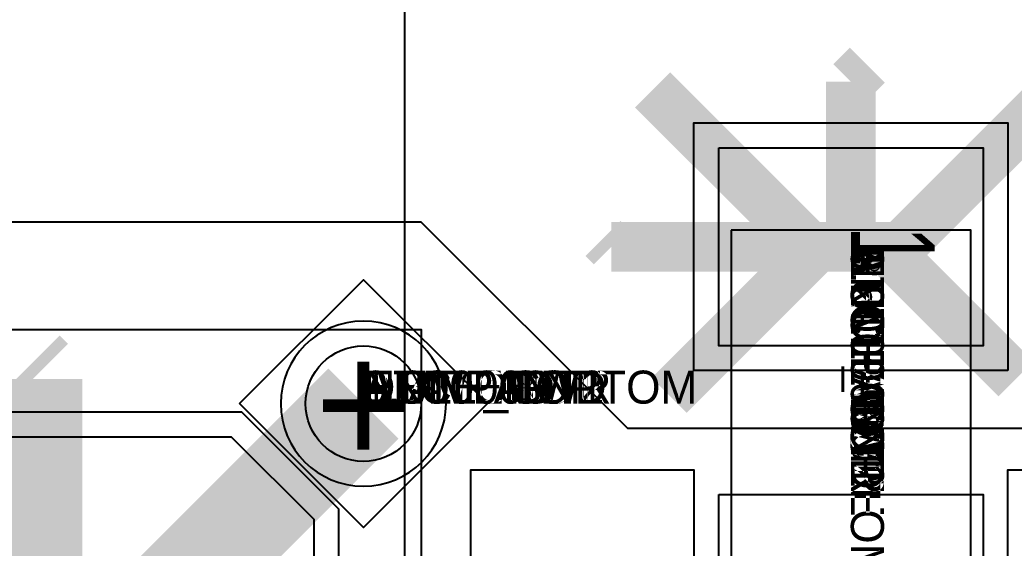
# Model space of a CAD drawing. Extents: x 0 to 323, y 0 to 320.
# Drawn here: x 160.22 to 166.24, y 65.87 to 69.07 of the extents above; entities that cross this region are included whole.
import ezdxf
from ezdxf.enums import TextEntityAlignment as Align

# ---------------------------------------------------------------- set-up
doc = ezdxf.new("R2010")
doc.units = 0
doc.header["$MEASUREMENT"] = 0
doc.layers.get('0').update_dxf_attribs({"linetype": 'CONTINUOUS'})
for name, color, linetype in [('CDN_FIGURES', 7, 'CONTINUOUS'), ('ETCH_BOTTOM', 7, 'CONTINUOUS'), ('ETCH_GND', 3, 'CONTINUOUS'), ('ETCH_INT1', 4, 'CONTINUOUS'), ('ETCH_INT2', 5, 'CONTINUOUS'), ('ETCH_PWR', 6, 'CONTINUOUS'), ('ETCH_TOP', 2, 'CONTINUOUS'), ('MANUFACTURING_NCLEGEND-1-6', 8, 'CONTINUOUS'), ('PACKAGE_GEOMETRY_ASSEMBLY_TOP', 11, 'CONTINUOUS'), ('PACKAGE_GEOMETRY_PIN_NUMBER', 9, 'CONTINUOUS')]:
    doc.layers.add(name, color=color, linetype=linetype)

# ---------------------------------------------------------------- blocks, each defined once
blk = doc.blocks.new('PAD_INFO')
for tag in ['SHAPE_TYPE', 'PAD_HEIGHT', 'PAD_LAYER', 'PAD_TYPE', 'PAD_WIDTH']:
    blk.add_attdef(tag, (0, 0), '', height=0.2)
at = {"flags": 2}
blk.add_attdef('CDN_TYPE', (0, 0), '', height=0.2, dxfattribs=at)
blk = doc.blocks.new('DRILL_INFO')
at = {"flags": 2}
blk.add_attdef('CDN_TYPE', (0, 0), '', height=0.2, dxfattribs=at)
for tag in ['FSHAPE', 'FCHAR', 'DRILL_HEIGHT', 'DIAMETER', 'PLATED', 'DRILL_WIDTH']:
    blk.add_attdef(tag, (0, 0), '', height=0.2)
blk = doc.blocks.new('VIA0700X0300')
at = {"layer": 'ETCH_BOTTOM'}
blk.add_circle((0, 0), 0.35, dxfattribs=at)
at = {"layer": 'ETCH_GND'}
blk.add_circle((0, 0), 0.35, dxfattribs=at)
at = {"layer": 'ETCH_INT1'}
blk.add_circle((0, 0), 0.35, dxfattribs=at)
at = {"layer": 'ETCH_INT2'}
blk.add_circle((0, 0), 0.35, dxfattribs=at)
at = {"layer": 'ETCH_PWR'}
blk.add_circle((0, 0), 0.35, dxfattribs=at)
at = {"layer": 'ETCH_TOP'}
blk.add_circle((0, 0), 0.35, dxfattribs=at)
ref = blk.add_blockref('PAD_INFO', (0, 0))
ref.add_attrib('PAD_LAYER', 'ETCH_TOP', (0, 0), dxfattribs={"height": 0.2})
ref.add_attrib('SHAPE_TYPE', 'NULL', (0, 0), dxfattribs={"height": 0.2})
ref.add_attrib('PAD_TYPE', 'ANTIPAD', (0, 0), dxfattribs={"height": 0.2})
ref.add_attrib('PAD_WIDTH', '0.000000', (0, 0), dxfattribs={"height": 0.2})
ref.add_attrib('PAD_HEIGHT', '0.000000', (0, 0), dxfattribs={"height": 0.2})
ref = blk.add_blockref('PAD_INFO', (0, 0))
ref.add_attrib('PAD_LAYER', 'ETCH_GND', (0, 0), dxfattribs={"height": 0.2})
ref.add_attrib('SHAPE_TYPE', 'NULL', (0, 0), dxfattribs={"height": 0.2})
ref.add_attrib('PAD_TYPE', 'ANTIPAD', (0, 0), dxfattribs={"height": 0.2})
ref.add_attrib('PAD_WIDTH', '0.000000', (0, 0), dxfattribs={"height": 0.2})
ref.add_attrib('PAD_HEIGHT', '0.000000', (0, 0), dxfattribs={"height": 0.2})
ref = blk.add_blockref('PAD_INFO', (0, 0))
ref.add_attrib('PAD_LAYER', 'ETCH_INT1', (0, 0), dxfattribs={"height": 0.2})
ref.add_attrib('SHAPE_TYPE', 'NULL', (0, 0), dxfattribs={"height": 0.2})
ref.add_attrib('PAD_TYPE', 'ANTIPAD', (0, 0), dxfattribs={"height": 0.2})
ref.add_attrib('PAD_WIDTH', '0.000000', (0, 0), dxfattribs={"height": 0.2})
ref.add_attrib('PAD_HEIGHT', '0.000000', (0, 0), dxfattribs={"height": 0.2})
ref = blk.add_blockref('PAD_INFO', (0, 0))
ref.add_attrib('PAD_LAYER', 'ETCH_INT2', (0, 0), dxfattribs={"height": 0.2})
ref.add_attrib('SHAPE_TYPE', 'NULL', (0, 0), dxfattribs={"height": 0.2})
ref.add_attrib('PAD_TYPE', 'ANTIPAD', (0, 0), dxfattribs={"height": 0.2})
ref.add_attrib('PAD_WIDTH', '0.000000', (0, 0), dxfattribs={"height": 0.2})
ref.add_attrib('PAD_HEIGHT', '0.000000', (0, 0), dxfattribs={"height": 0.2})
ref = blk.add_blockref('PAD_INFO', (0, 0))
ref.add_attrib('PAD_LAYER', 'ETCH_PWR', (0, 0), dxfattribs={"height": 0.2})
ref.add_attrib('SHAPE_TYPE', 'NULL', (0, 0), dxfattribs={"height": 0.2})
ref.add_attrib('PAD_TYPE', 'ANTIPAD', (0, 0), dxfattribs={"height": 0.2})
ref.add_attrib('PAD_WIDTH', '0.000000', (0, 0), dxfattribs={"height": 0.2})
ref.add_attrib('PAD_HEIGHT', '0.000000', (0, 0), dxfattribs={"height": 0.2})
ref = blk.add_blockref('PAD_INFO', (0, 0))
ref.add_attrib('PAD_LAYER', 'ETCH_BOTTOM', (0, 0), dxfattribs={"height": 0.2})
ref.add_attrib('SHAPE_TYPE', 'NULL', (0, 0), dxfattribs={"height": 0.2})
ref.add_attrib('PAD_TYPE', 'ANTIPAD', (0, 0), dxfattribs={"height": 0.2})
ref.add_attrib('PAD_WIDTH', '0.000000', (0, 0), dxfattribs={"height": 0.2})
ref.add_attrib('PAD_HEIGHT', '0.000000', (0, 0), dxfattribs={"height": 0.2})
ref = blk.add_blockref('PAD_INFO', (0, 0))
ref.add_attrib('PAD_LAYER', 'ETCH_TOP', (0, 0), dxfattribs={"height": 0.2})
ref.add_attrib('SHAPE_TYPE', 'NULL', (0, 0), dxfattribs={"height": 0.2})
ref.add_attrib('PAD_TYPE', 'THERMAL', (0, 0), dxfattribs={"height": 0.2})
ref.add_attrib('PAD_WIDTH', '0.000000', (0, 0), dxfattribs={"height": 0.2})
ref.add_attrib('PAD_HEIGHT', '0.000000', (0, 0), dxfattribs={"height": 0.2})
ref = blk.add_blockref('PAD_INFO', (0, 0))
ref.add_attrib('PAD_LAYER', 'ETCH_GND', (0, 0), dxfattribs={"height": 0.2})
ref.add_attrib('SHAPE_TYPE', 'NULL', (0, 0), dxfattribs={"height": 0.2})
ref.add_attrib('PAD_TYPE', 'THERMAL', (0, 0), dxfattribs={"height": 0.2})
ref.add_attrib('PAD_WIDTH', '0.000000', (0, 0), dxfattribs={"height": 0.2})
ref.add_attrib('PAD_HEIGHT', '0.000000', (0, 0), dxfattribs={"height": 0.2})
ref = blk.add_blockref('PAD_INFO', (0, 0))
ref.add_attrib('PAD_LAYER', 'ETCH_INT1', (0, 0), dxfattribs={"height": 0.2})
ref.add_attrib('SHAPE_TYPE', 'NULL', (0, 0), dxfattribs={"height": 0.2})
ref.add_attrib('PAD_TYPE', 'THERMAL', (0, 0), dxfattribs={"height": 0.2})
ref.add_attrib('PAD_WIDTH', '0.000000', (0, 0), dxfattribs={"height": 0.2})
ref.add_attrib('PAD_HEIGHT', '0.000000', (0, 0), dxfattribs={"height": 0.2})
ref = blk.add_blockref('PAD_INFO', (0, 0))
ref.add_attrib('PAD_LAYER', 'ETCH_INT2', (0, 0), dxfattribs={"height": 0.2})
ref.add_attrib('SHAPE_TYPE', 'NULL', (0, 0), dxfattribs={"height": 0.2})
ref.add_attrib('PAD_TYPE', 'THERMAL', (0, 0), dxfattribs={"height": 0.2})
ref.add_attrib('PAD_WIDTH', '0.000000', (0, 0), dxfattribs={"height": 0.2})
ref.add_attrib('PAD_HEIGHT', '0.000000', (0, 0), dxfattribs={"height": 0.2})
ref = blk.add_blockref('PAD_INFO', (0, 0))
ref.add_attrib('PAD_LAYER', 'ETCH_PWR', (0, 0), dxfattribs={"height": 0.2})
ref.add_attrib('SHAPE_TYPE', 'NULL', (0, 0), dxfattribs={"height": 0.2})
ref.add_attrib('PAD_TYPE', 'THERMAL', (0, 0), dxfattribs={"height": 0.2})
ref.add_attrib('PAD_WIDTH', '0.000000', (0, 0), dxfattribs={"height": 0.2})
ref.add_attrib('PAD_HEIGHT', '0.000000', (0, 0), dxfattribs={"height": 0.2})
ref = blk.add_blockref('PAD_INFO', (0, 0))
ref.add_attrib('PAD_LAYER', 'ETCH_BOTTOM', (0, 0), dxfattribs={"height": 0.2})
ref.add_attrib('SHAPE_TYPE', 'NULL', (0, 0), dxfattribs={"height": 0.2})
ref.add_attrib('PAD_TYPE', 'THERMAL', (0, 0), dxfattribs={"height": 0.2})
ref.add_attrib('PAD_WIDTH', '0.000000', (0, 0), dxfattribs={"height": 0.2})
ref.add_attrib('PAD_HEIGHT', '0.000000', (0, 0), dxfattribs={"height": 0.2})
ref = blk.add_blockref('PAD_INFO', (0, 0))
ref.add_attrib('PAD_LAYER', 'ETCH_TOP', (0, 0), dxfattribs={"height": 0.2})
ref.add_attrib('SHAPE_TYPE', 'CIRCLE', (0, 0), dxfattribs={"height": 0.2})
ref.add_attrib('PAD_TYPE', 'REGULAR', (0, 0), dxfattribs={"height": 0.2})
ref.add_attrib('PAD_WIDTH', '0.700000', (0, 0), dxfattribs={"height": 0.2})
ref.add_attrib('PAD_HEIGHT', '0.700000', (0, 0), dxfattribs={"height": 0.2})
ref = blk.add_blockref('PAD_INFO', (0, 0))
ref.add_attrib('PAD_LAYER', 'ETCH_GND', (0, 0), dxfattribs={"height": 0.2})
ref.add_attrib('SHAPE_TYPE', 'CIRCLE', (0, 0), dxfattribs={"height": 0.2})
ref.add_attrib('PAD_TYPE', 'REGULAR', (0, 0), dxfattribs={"height": 0.2})
ref.add_attrib('PAD_WIDTH', '0.700000', (0, 0), dxfattribs={"height": 0.2})
ref.add_attrib('PAD_HEIGHT', '0.700000', (0, 0), dxfattribs={"height": 0.2})
ref = blk.add_blockref('PAD_INFO', (0, 0))
ref.add_attrib('PAD_LAYER', 'ETCH_INT1', (0, 0), dxfattribs={"height": 0.2})
ref.add_attrib('SHAPE_TYPE', 'CIRCLE', (0, 0), dxfattribs={"height": 0.2})
ref.add_attrib('PAD_TYPE', 'REGULAR', (0, 0), dxfattribs={"height": 0.2})
ref.add_attrib('PAD_WIDTH', '0.700000', (0, 0), dxfattribs={"height": 0.2})
ref.add_attrib('PAD_HEIGHT', '0.700000', (0, 0), dxfattribs={"height": 0.2})
ref = blk.add_blockref('PAD_INFO', (0, 0))
ref.add_attrib('PAD_LAYER', 'ETCH_INT2', (0, 0), dxfattribs={"height": 0.2})
ref.add_attrib('SHAPE_TYPE', 'CIRCLE', (0, 0), dxfattribs={"height": 0.2})
ref.add_attrib('PAD_TYPE', 'REGULAR', (0, 0), dxfattribs={"height": 0.2})
ref.add_attrib('PAD_WIDTH', '0.700000', (0, 0), dxfattribs={"height": 0.2})
ref.add_attrib('PAD_HEIGHT', '0.700000', (0, 0), dxfattribs={"height": 0.2})
ref = blk.add_blockref('PAD_INFO', (0, 0))
ref.add_attrib('PAD_LAYER', 'ETCH_PWR', (0, 0), dxfattribs={"height": 0.2})
ref.add_attrib('SHAPE_TYPE', 'CIRCLE', (0, 0), dxfattribs={"height": 0.2})
ref.add_attrib('PAD_TYPE', 'REGULAR', (0, 0), dxfattribs={"height": 0.2})
ref.add_attrib('PAD_WIDTH', '0.700000', (0, 0), dxfattribs={"height": 0.2})
ref.add_attrib('PAD_HEIGHT', '0.700000', (0, 0), dxfattribs={"height": 0.2})
ref = blk.add_blockref('PAD_INFO', (0, 0))
ref.add_attrib('PAD_LAYER', 'ETCH_BOTTOM', (0, 0), dxfattribs={"height": 0.2})
ref.add_attrib('SHAPE_TYPE', 'CIRCLE', (0, 0), dxfattribs={"height": 0.2})
ref.add_attrib('PAD_TYPE', 'REGULAR', (0, 0), dxfattribs={"height": 0.2})
ref.add_attrib('PAD_WIDTH', '0.700000', (0, 0), dxfattribs={"height": 0.2})
ref.add_attrib('PAD_HEIGHT', '0.700000', (0, 0), dxfattribs={"height": 0.2})
ref = blk.add_blockref('DRILL_INFO', (0, 0))
ref.add_attrib('DIAMETER', '0.300000', (0, 0), dxfattribs={"height": 0.2})
ref.add_attrib('PLATED', 'PLATED', (0, 0), dxfattribs={"height": 0.2})
ref.add_attrib('FSHAPE', 'DIAMOND', (0, 0), dxfattribs={"height": 0.2})
ref.add_attrib('FCHAR', '+', (0, 0), dxfattribs={"height": 0.2})
ref.add_attrib('DRILL_WIDTH', '1.500000', (0, 0), dxfattribs={"height": 0.2})
ref.add_attrib('DRILL_HEIGHT', '1.500000', (0, 0), dxfattribs={"height": 0.2})
for tag in ['CDN_TYPE', 'PIN']:
    blk.add_attdef(tag, (0, 0), '', height=0.2)
at = {"flags": 2}
for tag in ['PSTKNAME', 'BBV']:
    blk.add_attdef(tag, (0, 0), '', height=0.2, dxfattribs=at)
blk = doc.blocks.new('FIGURE_DIAMOND')
at = {"layer": 'CDN_FIGURES'}
blk.add_lwpolyline([(-0.5, 0), (0, 0.5), (0.5, 0), (0, -0.5)], close=True, dxfattribs=at)
blk = doc.blocks.new('RC1200X1600TS')
at = {"layer": 'ETCH_TOP'}
blk.add_lwpolyline([(-0.6, -0.8), (-0.6, 0.8), (0.6, 0.8), (0.6, -0.8)], close=True, dxfattribs=at)
ref = blk.add_blockref('PAD_INFO', (0, 0))
ref.add_attrib('PAD_LAYER', 'ETCH_TOP', (0, 0), dxfattribs={"height": 0.2})
ref.add_attrib('SHAPE_TYPE', 'NULL', (0, 0), dxfattribs={"height": 0.2})
ref.add_attrib('PAD_TYPE', 'ANTIPAD', (0, 0), dxfattribs={"height": 0.2})
ref.add_attrib('PAD_WIDTH', '0.000000', (0, 0), dxfattribs={"height": 0.2})
ref.add_attrib('PAD_HEIGHT', '0.000000', (0, 0), dxfattribs={"height": 0.2})
ref = blk.add_blockref('PAD_INFO', (0, 0))
ref.add_attrib('PAD_LAYER', 'ETCH_GND', (0, 0), dxfattribs={"height": 0.2})
ref.add_attrib('SHAPE_TYPE', 'NULL', (0, 0), dxfattribs={"height": 0.2})
ref.add_attrib('PAD_TYPE', 'ANTIPAD', (0, 0), dxfattribs={"height": 0.2})
ref.add_attrib('PAD_WIDTH', '0.000000', (0, 0), dxfattribs={"height": 0.2})
ref.add_attrib('PAD_HEIGHT', '0.000000', (0, 0), dxfattribs={"height": 0.2})
ref = blk.add_blockref('PAD_INFO', (0, 0))
ref.add_attrib('PAD_LAYER', 'ETCH_INT1', (0, 0), dxfattribs={"height": 0.2})
ref.add_attrib('SHAPE_TYPE', 'NULL', (0, 0), dxfattribs={"height": 0.2})
ref.add_attrib('PAD_TYPE', 'ANTIPAD', (0, 0), dxfattribs={"height": 0.2})
ref.add_attrib('PAD_WIDTH', '0.000000', (0, 0), dxfattribs={"height": 0.2})
ref.add_attrib('PAD_HEIGHT', '0.000000', (0, 0), dxfattribs={"height": 0.2})
ref = blk.add_blockref('PAD_INFO', (0, 0))
ref.add_attrib('PAD_LAYER', 'ETCH_INT2', (0, 0), dxfattribs={"height": 0.2})
ref.add_attrib('SHAPE_TYPE', 'NULL', (0, 0), dxfattribs={"height": 0.2})
ref.add_attrib('PAD_TYPE', 'ANTIPAD', (0, 0), dxfattribs={"height": 0.2})
ref.add_attrib('PAD_WIDTH', '0.000000', (0, 0), dxfattribs={"height": 0.2})
ref.add_attrib('PAD_HEIGHT', '0.000000', (0, 0), dxfattribs={"height": 0.2})
ref = blk.add_blockref('PAD_INFO', (0, 0))
ref.add_attrib('PAD_LAYER', 'ETCH_PWR', (0, 0), dxfattribs={"height": 0.2})
ref.add_attrib('SHAPE_TYPE', 'NULL', (0, 0), dxfattribs={"height": 0.2})
ref.add_attrib('PAD_TYPE', 'ANTIPAD', (0, 0), dxfattribs={"height": 0.2})
ref.add_attrib('PAD_WIDTH', '0.000000', (0, 0), dxfattribs={"height": 0.2})
ref.add_attrib('PAD_HEIGHT', '0.000000', (0, 0), dxfattribs={"height": 0.2})
ref = blk.add_blockref('PAD_INFO', (0, 0))
ref.add_attrib('PAD_LAYER', 'ETCH_BOTTOM', (0, 0), dxfattribs={"height": 0.2})
ref.add_attrib('SHAPE_TYPE', 'NULL', (0, 0), dxfattribs={"height": 0.2})
ref.add_attrib('PAD_TYPE', 'ANTIPAD', (0, 0), dxfattribs={"height": 0.2})
ref.add_attrib('PAD_WIDTH', '0.000000', (0, 0), dxfattribs={"height": 0.2})
ref.add_attrib('PAD_HEIGHT', '0.000000', (0, 0), dxfattribs={"height": 0.2})
ref = blk.add_blockref('PAD_INFO', (0, 0))
ref.add_attrib('PAD_LAYER', 'ETCH_TOP', (0, 0), dxfattribs={"height": 0.2})
ref.add_attrib('SHAPE_TYPE', 'NULL', (0, 0), dxfattribs={"height": 0.2})
ref.add_attrib('PAD_TYPE', 'THERMAL', (0, 0), dxfattribs={"height": 0.2})
ref.add_attrib('PAD_WIDTH', '0.000000', (0, 0), dxfattribs={"height": 0.2})
ref.add_attrib('PAD_HEIGHT', '0.000000', (0, 0), dxfattribs={"height": 0.2})
ref = blk.add_blockref('PAD_INFO', (0, 0))
ref.add_attrib('PAD_LAYER', 'ETCH_GND', (0, 0), dxfattribs={"height": 0.2})
ref.add_attrib('SHAPE_TYPE', 'NULL', (0, 0), dxfattribs={"height": 0.2})
ref.add_attrib('PAD_TYPE', 'THERMAL', (0, 0), dxfattribs={"height": 0.2})
ref.add_attrib('PAD_WIDTH', '0.000000', (0, 0), dxfattribs={"height": 0.2})
ref.add_attrib('PAD_HEIGHT', '0.000000', (0, 0), dxfattribs={"height": 0.2})
ref = blk.add_blockref('PAD_INFO', (0, 0))
ref.add_attrib('PAD_LAYER', 'ETCH_INT1', (0, 0), dxfattribs={"height": 0.2})
ref.add_attrib('SHAPE_TYPE', 'NULL', (0, 0), dxfattribs={"height": 0.2})
ref.add_attrib('PAD_TYPE', 'THERMAL', (0, 0), dxfattribs={"height": 0.2})
ref.add_attrib('PAD_WIDTH', '0.000000', (0, 0), dxfattribs={"height": 0.2})
ref.add_attrib('PAD_HEIGHT', '0.000000', (0, 0), dxfattribs={"height": 0.2})
ref = blk.add_blockref('PAD_INFO', (0, 0))
ref.add_attrib('PAD_LAYER', 'ETCH_INT2', (0, 0), dxfattribs={"height": 0.2})
ref.add_attrib('SHAPE_TYPE', 'NULL', (0, 0), dxfattribs={"height": 0.2})
ref.add_attrib('PAD_TYPE', 'THERMAL', (0, 0), dxfattribs={"height": 0.2})
ref.add_attrib('PAD_WIDTH', '0.000000', (0, 0), dxfattribs={"height": 0.2})
ref.add_attrib('PAD_HEIGHT', '0.000000', (0, 0), dxfattribs={"height": 0.2})
ref = blk.add_blockref('PAD_INFO', (0, 0))
ref.add_attrib('PAD_LAYER', 'ETCH_PWR', (0, 0), dxfattribs={"height": 0.2})
ref.add_attrib('SHAPE_TYPE', 'NULL', (0, 0), dxfattribs={"height": 0.2})
ref.add_attrib('PAD_TYPE', 'THERMAL', (0, 0), dxfattribs={"height": 0.2})
ref.add_attrib('PAD_WIDTH', '0.000000', (0, 0), dxfattribs={"height": 0.2})
ref.add_attrib('PAD_HEIGHT', '0.000000', (0, 0), dxfattribs={"height": 0.2})
ref = blk.add_blockref('PAD_INFO', (0, 0))
ref.add_attrib('PAD_LAYER', 'ETCH_BOTTOM', (0, 0), dxfattribs={"height": 0.2})
ref.add_attrib('SHAPE_TYPE', 'NULL', (0, 0), dxfattribs={"height": 0.2})
ref.add_attrib('PAD_TYPE', 'THERMAL', (0, 0), dxfattribs={"height": 0.2})
ref.add_attrib('PAD_WIDTH', '0.000000', (0, 0), dxfattribs={"height": 0.2})
ref.add_attrib('PAD_HEIGHT', '0.000000', (0, 0), dxfattribs={"height": 0.2})
ref = blk.add_blockref('PAD_INFO', (0, 0))
ref.add_attrib('PAD_LAYER', 'ETCH_GND', (0, 0), dxfattribs={"height": 0.2})
ref.add_attrib('SHAPE_TYPE', 'NULL', (0, 0), dxfattribs={"height": 0.2})
ref.add_attrib('PAD_TYPE', 'REGULAR', (0, 0), dxfattribs={"height": 0.2})
ref.add_attrib('PAD_WIDTH', '0.000000', (0, 0), dxfattribs={"height": 0.2})
ref.add_attrib('PAD_HEIGHT', '0.000000', (0, 0), dxfattribs={"height": 0.2})
ref = blk.add_blockref('PAD_INFO', (0, 0))
ref.add_attrib('PAD_LAYER', 'ETCH_INT1', (0, 0), dxfattribs={"height": 0.2})
ref.add_attrib('SHAPE_TYPE', 'NULL', (0, 0), dxfattribs={"height": 0.2})
ref.add_attrib('PAD_TYPE', 'REGULAR', (0, 0), dxfattribs={"height": 0.2})
ref.add_attrib('PAD_WIDTH', '0.000000', (0, 0), dxfattribs={"height": 0.2})
ref.add_attrib('PAD_HEIGHT', '0.000000', (0, 0), dxfattribs={"height": 0.2})
ref = blk.add_blockref('PAD_INFO', (0, 0))
ref.add_attrib('PAD_LAYER', 'ETCH_INT2', (0, 0), dxfattribs={"height": 0.2})
ref.add_attrib('SHAPE_TYPE', 'NULL', (0, 0), dxfattribs={"height": 0.2})
ref.add_attrib('PAD_TYPE', 'REGULAR', (0, 0), dxfattribs={"height": 0.2})
ref.add_attrib('PAD_WIDTH', '0.000000', (0, 0), dxfattribs={"height": 0.2})
ref.add_attrib('PAD_HEIGHT', '0.000000', (0, 0), dxfattribs={"height": 0.2})
ref = blk.add_blockref('PAD_INFO', (0, 0))
ref.add_attrib('PAD_LAYER', 'ETCH_PWR', (0, 0), dxfattribs={"height": 0.2})
ref.add_attrib('SHAPE_TYPE', 'NULL', (0, 0), dxfattribs={"height": 0.2})
ref.add_attrib('PAD_TYPE', 'REGULAR', (0, 0), dxfattribs={"height": 0.2})
ref.add_attrib('PAD_WIDTH', '0.000000', (0, 0), dxfattribs={"height": 0.2})
ref.add_attrib('PAD_HEIGHT', '0.000000', (0, 0), dxfattribs={"height": 0.2})
ref = blk.add_blockref('PAD_INFO', (0, 0))
ref.add_attrib('PAD_LAYER', 'ETCH_BOTTOM', (0, 0), dxfattribs={"height": 0.2})
ref.add_attrib('SHAPE_TYPE', 'NULL', (0, 0), dxfattribs={"height": 0.2})
ref.add_attrib('PAD_TYPE', 'REGULAR', (0, 0), dxfattribs={"height": 0.2})
ref.add_attrib('PAD_WIDTH', '0.000000', (0, 0), dxfattribs={"height": 0.2})
ref.add_attrib('PAD_HEIGHT', '0.000000', (0, 0), dxfattribs={"height": 0.2})
ref = blk.add_blockref('DRILL_INFO', (0, 0))
ref.add_attrib('DIAMETER', '0.000000', (0, 0), dxfattribs={"height": 0.2})
ref.add_attrib('PLATED', 'PLATED', (0, 0), dxfattribs={"height": 0.2})
ref.add_attrib('FSHAPE', 'NULL', (0, 0), dxfattribs={"height": 0.2})
ref.add_attrib('DRILL_WIDTH', '0.000000', (0, 0), dxfattribs={"height": 0.2})
ref.add_attrib('DRILL_HEIGHT', '0.000000', (0, 0), dxfattribs={"height": 0.2})
ref = blk.add_blockref('PAD_INFO', (0, 0))
ref.add_attrib('PAD_LAYER', 'ETCH_TOP', (0, 0), dxfattribs={"height": 0.2})
ref.add_attrib('SHAPE_TYPE', 'RECTANGLE', (0, 0), dxfattribs={"height": 0.2})
ref.add_attrib('PAD_TYPE', 'REGULAR', (0, 0), dxfattribs={"height": 0.2})
ref.add_attrib('PAD_WIDTH', '1.200000', (0, 0), dxfattribs={"height": 0.2})
ref.add_attrib('PAD_HEIGHT', '1.600000', (0, 0), dxfattribs={"height": 0.2})
for tag in ['CDN_TYPE', 'PIN']:
    blk.add_attdef(tag, (0, 0), '', height=0.2)
at = {"flags": 2}
for tag in ['PSTKNAME', 'BBV']:
    blk.add_attdef(tag, (0, 0), '', height=0.2, dxfattribs=at)
blk = doc.blocks.new('F55')
at = {"layer": 'PACKAGE_GEOMETRY_ASSEMBLY_TOP'}
blk.add_lwpolyline([(-0.1, -0.725), (2.2, -0.725), (2.2, 0.725), (-0.1, 0.725)], close=True, dxfattribs=at)
at = {"layer": 'ETCH_TOP'}
ref = blk.add_blockref('RC1200X1600TS', (0, 0), dxfattribs=at)
ref.add_attrib('CDN_TYPE', 'PIN', (0, 0), dxfattribs={"height": 0.2})
ref.add_attrib('PIN', '1', (0, 0), dxfattribs={"height": 0.2})
ref = blk.add_blockref('RC1200X1600TS', (2.1, 0), dxfattribs=at)
ref.add_attrib('CDN_TYPE', 'PIN', (0, 0), dxfattribs={"height": 0.2})
ref.add_attrib('PIN', '2', (0, 0), dxfattribs={"height": 0.2})
at = {"flags": 2}
for tag in ['SYMBOL_TYPE', 'CDN_TYPE', 'REFDES']:
    blk.add_attdef(tag, (0, 0), '', height=0.2, dxfattribs=at)
blk = doc.blocks.new('RC2100X3400TS_C1')
at = {"layer": 'ETCH_TOP'}
blk.add_lwpolyline([(-1.05, -1.7), (-1.05, 1.2), (-0.55, 1.7), (1.05, 1.7), (1.05, -1.7)], close=True, dxfattribs=at)
for tag in ['CDN_TYPE', 'PIN']:
    blk.add_attdef(tag, (0, 0), '', height=0.2)
at = {"flags": 2}
for tag in ['PSTKNAME', 'BBV']:
    blk.add_attdef(tag, (0, 0), '', height=0.2, dxfattribs=at)
blk = doc.blocks.new('F154')
at = {"layer": 'PACKAGE_GEOMETRY_ASSEMBLY_TOP'}
blk.add_lwpolyline([(-0.75, -2.25), (6.75, -2.25), (6.75, 2.25), (-0.75, 2.25)], close=True, dxfattribs=at)
at = {"layer": 'ETCH_TOP'}
blk.add_blockref('RC2100X3400TS_C1', (6, 0), dxfattribs=at)
at = {"flags": 2}
for tag in ['SYMBOL_TYPE', 'CDN_TYPE', 'REFDES']:
    blk.add_attdef(tag, (0, 0), '', height=0.2, dxfattribs=at)

msp = doc.modelspace()

# ---------------------------------------------------------------- linework, layer by layer
at = {"layer": 'ETCH_INT1'}
msp.add_lwpolyline([(162.8001, 66.75, 1), (161.7999, 66.75, 1)], format="xyb", close=True, dxfattribs=at)
at = {"layer": 'ETCH_PWR'}
msp.add_lwpolyline([(162.8001, 66.75, 1), (161.7999, 66.75, 1)], format="xyb", close=True, dxfattribs=at)
at = {"layer": 'ETCH_TOP'}
msp.add_lwpolyline([(168.4946, 69.35), (169.8, 69.35), (170.2, 68.95), (170.2, 66.6), (163.9, 66.6), (162.65, 67.85), (157.9, 67.85), (157.9, 73.95), (163.3, 73.95), (163.35, 73.9), (163.35, 71.95), (165.95, 69.35), (167.8894, 69.35), (167.9039, 69.3366, 0.390532), (168.4801, 69.3366)], format="xyb", close=True, dxfattribs=at)
for points, format in [([(165.35, 68.8, 0.3, 0.3, 0), (165.25, 68.7, 0.3, 0.3, 0)], "xyseb"), ([(165.25, 68.7, 0.3, 0.3, 0), (165.25, 67.7, 0.3, 0.3, 0)], "xyseb"), ([(165, 67.7, 0.3, 0.3, 0), (164.05, 68.65, 0.3, 0.3, 0)], "xyseb"), ([(166.45, 68.6, 0.3, 0.3, 0), (165.55, 67.7, 0.3, 0.3, 0), (165.45, 67.7, 0.3, 0.3, 0)], "xyseb"), ([(163.75, 67.75, 0.3, 0.3, 0), (163.8, 67.7, 0.3, 0.3, 0)], "xyseb"), ([(163.8, 67.7, 0.3, 0.3, 0), (165, 67.7, 0.3, 0.3, 0)], "xyseb"), ([(165.05, 67.7, 0.3, 0.3, 0), (164.15, 66.8, 0.3, 0.3, 0)], "xyseb"), ([(165.05, 67.7, 0.3, 0.3, 0), (165, 67.7, 0.3, 0.3, 0)], "xyseb"), ([(165.25, 67.7, 0.3, 0.3, 0), (165.05, 67.7, 0.3, 0.3, 0)], "xyseb"), ([(165.25, 67.7, 0.3, 0.3, 0), (165.45, 67.7, 0.3, 0.3, 0)], "xyseb"), ([(165.45, 67.7, 0.3, 0.3, 0), (166.25, 66.9, 0.3, 0.3, 0)], "xyseb"), ([(160.25, 66.95, 0.6, 0.6, 0), (160.3, 66.9, 0.6, 0.6, 0)], "xyseb"), ([(160.3, 66.9, 0.6, 0.6, 0), (160.3, 65.5, 0.6, 0.6, 0)], "xyseb"), ([(162.3, 66.75, 0.6, 0.6, 0), (161.05, 65.5, 0.6, 0.6, 0)], "xyseb"), ([(159.9451, 63.4855, 0.40811), (160.8549, 63.4855), (160.8696, 63.5), (161.9886, 63.5), (161.989, 63.5, 0.008461), (162.011, 63.5), (162.0114, 63.5), (162.95, 63.5), (162.95, 64.9341), (162.9609, 64.9479, 0.346323), (162.9609, 65.7521), (162.95, 65.7659), (162.95, 66.35), (164.2999, 66.35), (164.2999, 64.8499), (166.2001, 64.8499), (166.2001, 66.35), (166.45, 66.35)], "xyb")]:
    msp.add_lwpolyline(points, format=format, dxfattribs=at)
for points in [[(166.2001, 66.9499), (164.2999, 66.9499), (164.2999, 68.4501), (166.2001, 68.4501)], [(153.4, 63.7), (153.4, 67.2), (162.65, 67.2), (162.65, 63.7)], [(162.1501, 64.2999), (158.4499, 64.2999), (158.4499, 66.7001), (161.5622, 66.7001), (162.1501, 66.1122)]]:
    msp.add_lwpolyline(points, close=True, dxfattribs=at)

# ---------------------------------------------------------------- block references
at = {"rotation": 270}
for name, p in [('F154', (160.3, 71.5)), ('F55', (165.25, 67.7))]:
    msp.add_blockref(name, p, dxfattribs=at)
at = {"layer": 'ETCH_TOP'}
msp.add_blockref('VIA0700X0300', (162.3, 66.75), dxfattribs=at)
at = {"layer": 'MANUFACTURING_NCLEGEND-1-6', "xscale": 1.5, "yscale": 1.5}
msp.add_blockref('FIGURE_DIAMOND', (162.3, 66.75), dxfattribs=at)

# ---------------------------------------------------------------- texts
at = {"layer": 'MANUFACTURING_NCLEGEND-1-6'}
msp.add_text('+', height=0.75, dxfattribs=at).set_placement((162.3, 66.75), align=Align.MIDDLE_CENTER)
at = {"layer": 'PACKAGE_GEOMETRY_PIN_NUMBER', "width": 0.649606}
msp.add_text('1', height=0.508, rotation=270, dxfattribs=at).set_placement((165.25, 67.7), align=Align.CENTER)

doc.saveas('drawing.dxf')
